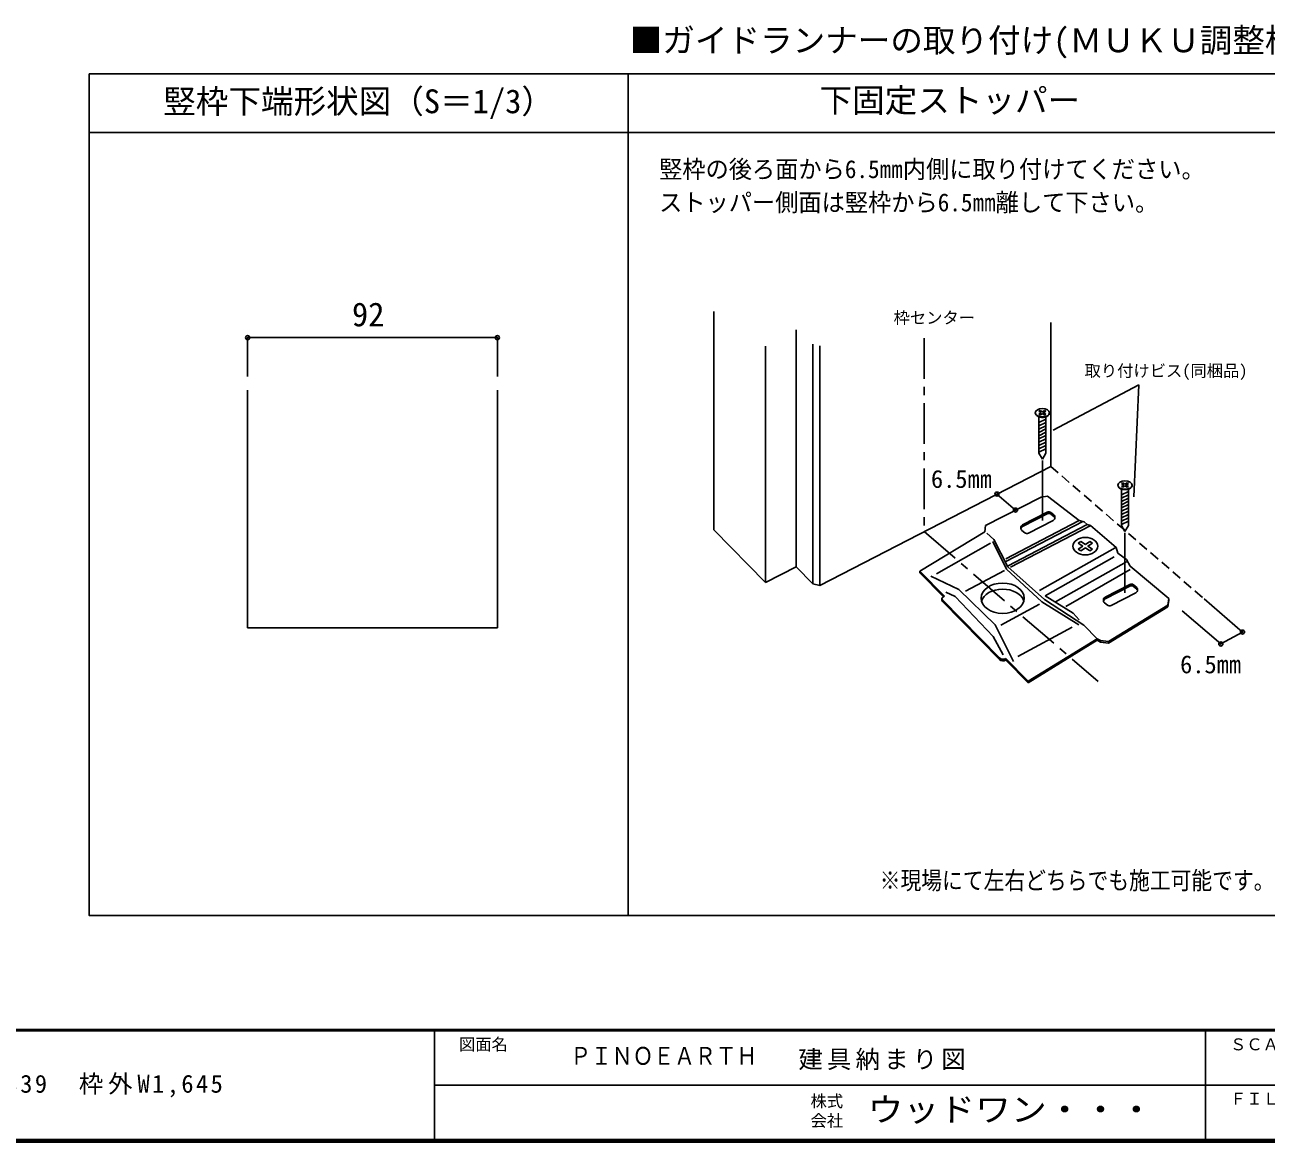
# Model space of a CAD drawing. Units: millimetres, scale not verified, with parts at other scales. Extents: x -973 to 977, y -718 to 696.
# Drawn here: x -250 to 512, y -701 to -15 of the extents above; entities that cross this region are included whole.
import ezdxf
from ezdxf.enums import TextEntityAlignment as Align

# ---------------------------------------------------------------- set-up
doc = ezdxf.new("R2010")
doc.units = ezdxf.units.MM
doc.header["$LTSCALE"] = 5
doc.header["$PDMODE"] = 32
doc.header["$PDSIZE"] = 2.5
doc.linetypes.add('CHAIN1', pattern=[8, 5, -1, 1, -1])
doc.linetypes.add('DASHED1', pattern=[1.8, 1.2, -0.6])
for name, color, linetype in [('0-B_寸法', 7, 'Continuous'), ('F-1_枠', 6, 'Continuous'), ('F-A_文字', 7, 'Continuous')]:
    doc.layers.add(name, color=color, linetype=linetype)
doc.styles.add('ＭＳ ゴシック', font='')
doc.styles.get('ＭＳ ゴシック').set_extended_font_data('MS Gothic')

msp = doc.modelspace()

# ---------------------------------------------------------------- linework, layer by layer
at = {"layer": '0-B_寸法', "color": 3}
for p, q in [((-210.347, -45.151), (120.598, -45.151)), ((120.598, -45.151), (910.198, -45.151)), ((120.598, -561.667), (120.598, -45.151)), ((-210.347, -81.151), (120.598, -81.151)), ((910.198, -81.151), (120.598, -81.151)), ((-113.072, -239.311), (-113.072, -385.192)), ((40.262, -239.311), (40.262, -385.192)), ((-113.072, -385.192), (40.262, -385.192))]:
    msp.add_line(p, q, dxfattribs=at)
at = {"layer": '0-B_寸法', "color": 2}
for p, q in [((173.191, -191.037), (173.191, -325.03)), ((379.902, -286.103), (379.902, -197.817)), ((223.733, -347.7), (223.733, -202.324)), ((204.898, -357.395), (204.898, -212.281)), ((238.112, -212.122), (238.112, -359.101)), ((238.112, -359.101), (379.911, -286.111)), ((204.898, -357.395), (173.191, -325.03)), ((204.898, -357.395), (223.733, -347.7)), ((238.112, -359.101), (233.933, -358.111))]:
    msp.add_line(p, q, dxfattribs=at)
at = {"layer": '0-B_寸法', "color": 4}
for p, q in [((-113.072, -207.054), (-113.072, -230.977)), ((381.441, -263.818), (434.072, -235.984)), ((430.853, -304.866), (434.072, -235.984)), ((346.905, -303.088), (358.299, -312.923)), ((497.645, -387.778), (474.058, -367.418)), ((484.305, -395.084), (460.661, -374.674)), ((484.305, -395.084), (497.645, -387.778))]:
    msp.add_line(p, q, dxfattribs=at)
at = {"layer": '0-B_寸法', "color": 4, "linetype": 'CHAIN1'}
for p, q in [((302.23, -207.344), (302.23, -326.095)), ((302.247, -326.076), (408.933, -418.169))]:
    msp.add_line(p, q, dxfattribs=at)
at = {"layer": '0-B_寸法'}
for p, q in [((373.388, -251.772), (372.606, -252.275)), ((372.606, -252.275), (373.997, -253.169)), ((373.997, -253.169), (372.606, -254.063)), ((372.606, -254.063), (373.388, -254.566)), ((372.611, -255.659), (372.611, -278.007)), ((376.948, -257.074), (372.611, -259.153)), ((373.388, -251.772), (374.779, -252.666)), ((374.779, -253.672), (373.388, -254.566)), ((376.17, -251.772), (374.779, -252.666)), ((374.779, -253.672), (376.17, -254.566)), ((376.17, -251.772), (376.953, -252.275)), ((376.953, -254.063), (376.17, -254.566)), ((376.948, -255.697), (376.948, -278.007)), ((376.948, -259.102), (372.611, -261.18)), ((376.948, -261.129), (372.611, -263.207)), ((376.948, -263.156), (372.611, -265.234)), ((376.948, -265.183), (372.611, -267.262)), ((376.948, -267.211), (372.611, -269.289)), ((376.948, -269.238), (372.611, -271.316)), ((376.948, -271.265), (372.611, -273.344)), ((376.948, -273.292), (372.611, -275.371)), ((376.948, -275.32), (372.611, -277.398)), ((372.611, -278.007), (374.779, -281.763)), ((376.948, -278.007), (374.779, -281.763)), ((374.779, -319.325), (374.779, -282.538)), ((424.101, -296.149), (423.318, -296.652)), ((423.318, -296.652), (424.709, -297.547)), ((424.101, -296.149), (425.492, -297.044)), ((426.883, -296.149), (425.492, -297.044)), ((426.883, -296.149), (427.665, -296.652)), ((373.965, -304.894), (377.843, -304.383)), ((377.843, -304.383), (397.353, -319.408)), ((424.709, -297.547), (423.318, -298.441)), ((423.318, -298.441), (424.101, -298.944)), ((423.323, -300.037), (423.323, -322.385)), ((427.66, -301.452), (423.323, -303.53)), ((427.66, -303.479), (423.323, -305.558)), ((425.492, -298.05), (424.101, -298.944)), ((425.492, -298.05), (426.883, -298.944)), ((427.665, -298.441), (426.883, -298.944)), ((427.66, -300.075), (427.66, -322.385)), ((373.145, -305.315), (339.827, -322.389)), ((373.145, -305.315), (373.965, -304.894)), ((427.66, -305.506), (423.323, -307.585)), ((427.66, -307.534), (423.323, -309.612)), ((427.66, -309.561), (423.323, -311.639)), ((427.66, -311.588), (423.323, -313.667)), ((399.547, -320.01), (352.299, -344.556)), ((396.962, -319.611), (352.368, -342.779)), ((377.775, -314.169), (362.568, -322.05)), ((377.775, -315.169), (362.568, -323.05)), ((381.43, -319.234), (366.222, -327.115)), ((377.775, -314.169), (377.775, -315.169)), ((378.187, -314.01), (378.187, -315.01)), ((378.429, -313.962), (378.429, -314.962)), ((378.696, -313.945), (378.696, -314.945)), ((378.988, -313.966), (378.988, -314.966)), ((379.259, -314.025), (379.259, -315.025)), ((379.977, -314.409), (379.977, -315.409)), ((379.977, -314.409), (381.791, -315.922)), ((379.977, -315.409), (381.791, -316.922)), ((397.353, -319.408), (400.454, -320.162)), ((427.66, -313.616), (423.323, -315.694)), ((427.66, -315.643), (423.323, -317.721)), ((427.66, -317.67), (423.323, -319.748)), ((427.66, -319.697), (423.323, -321.776)), ((339.466, -326.317), (299.538, -350.445)), ((339.827, -322.389), (339.466, -326.317)), ((340.77, -327.087), (345.039, -330.968)), ((401.865, -322.047), (353.769, -347.034)), ((404.088, -322.599), (355.17, -348.013)), ((361.66, -323.015), (361.66, -324.015)), ((361.86, -322.664), (361.86, -323.664)), ((364.021, -326.875), (362.207, -325.361)), ((362.568, -322.05), (362.568, -323.05)), ((400.454, -320.162), (402.211, -321.867)), ((402.211, -321.867), (404.392, -322.312)), ((404.392, -322.312), (420.021, -335.805)), ((423.323, -322.385), (425.492, -326.141)), ((427.66, -322.385), (425.492, -326.141)), ((425.492, -363.703), (425.492, -326.916)), ((342.915, -333.192), (309.793, -352.083)), ((352.7, -349.101), (344.437, -332.234)), ((345.039, -330.968), (353.648, -347.682)), ((398.394, -332.261), (396.829, -333.267)), ((396.829, -333.267), (399.611, -335.056)), ((399.611, -335.056), (396.829, -336.844)), ((398.394, -332.261), (401.176, -334.049)), ((403.958, -332.261), (401.176, -334.049)), ((403.958, -332.261), (405.523, -333.267)), ((373.088, -362.275), (419.371, -336.171)), ((418.75, -341.634), (376.437, -365.498)), ((396.829, -336.844), (398.394, -337.85)), ((401.176, -336.062), (398.394, -337.85)), ((401.176, -336.062), (403.958, -337.85)), ((405.523, -336.844), (403.958, -337.85)), ((420.021, -335.805), (421.163, -339.419)), ((421.163, -339.419), (426.388, -343.28)), ((299.538, -351.445), (299.538, -350.445)), ((299.538, -350.445), (314.615, -365.76)), ((351.524, -349.905), (327.678, -362.731)), ((374.448, -369.288), (352.7, -349.101)), ((353.648, -347.682), (376.107, -367.857)), ((426.512, -344.688), (382.819, -369.195)), ((428.708, -349.38), (389.15, -372.112)), ((426.388, -343.28), (428.708, -347.336)), ((428.708, -347.336), (452.386, -367.185)), ((299.538, -351.445), (314.001, -366.137)), ((306.359, -353.535), (323.482, -361.676)), ((321.198, -365.963), (315.441, -363.214)), ((323.482, -361.676), (345.889, -383.264)), ((376.437, -365.498), (393.607, -376.143)), ((428.488, -358.547), (413.28, -366.428)), ((428.488, -359.547), (413.28, -367.428)), ((432.142, -363.611), (416.935, -371.492)), ((428.488, -358.547), (428.488, -359.547)), ((428.899, -358.388), (428.899, -359.388)), ((429.141, -358.34), (429.141, -359.34)), ((429.408, -358.322), (429.408, -359.322)), ((429.7, -358.344), (429.7, -359.344)), ((429.971, -358.403), (429.971, -359.403)), ((430.689, -358.787), (430.689, -359.787)), ((430.689, -358.787), (432.503, -360.3)), ((430.689, -359.787), (432.503, -361.3)), ((313.145, -367.223), (313.145, -368.223)), ((313.261, -367.692), (313.261, -368.692)), ((313.421, -367.913), (313.421, -368.913)), ((313.432, -367.924), (348.539, -403.586)), ((313.432, -368.924), (348.539, -404.586)), ((313.621, -366.371), (314.615, -365.76)), ((313.674, -368.17), (313.674, -369.17)), ((344.545, -390.502), (321.198, -365.963)), ((373.086, -370.627), (349.24, -383.455)), ((397.087, -383.329), (374.448, -369.288)), ((376.107, -367.857), (400.325, -383.618)), ((412.372, -367.393), (412.372, -368.393)), ((412.572, -367.042), (412.572, -368.042)), ((414.733, -371.252), (412.919, -369.739)), ((413.28, -366.428), (413.28, -367.428)), ((451.859, -371.273), (415.301, -393.654)), ((415.301, -394.654), (451.859, -372.273)), ((452.386, -367.185), (451.859, -371.273)), ((452.386, -368.185), (451.859, -372.273)), ((451.859, -372.273), (451.859, -371.273)), ((452.386, -367.185), (452.386, -368.185)), ((393.607, -376.143), (397.364, -380.342)), ((356.984, -405.922), (345.889, -383.264)), ((392.996, -384.846), (359.641, -402.79)), ((400.325, -383.618), (408.366, -391.845)), ((350.759, -401.692), (344.545, -390.502)), ((408.366, -392.845), (365.971, -418.926)), ((408.366, -391.845), (365.972, -417.928)), ((408.366, -391.845), (408.366, -392.845)), ((410.415, -392.93), (408.366, -391.845)), ((410.415, -393.93), (408.366, -392.845)), ((410.415, -392.93), (410.415, -393.93)), ((415.301, -393.654), (410.415, -392.93)), ((415.301, -394.654), (410.415, -393.93)), ((415.301, -393.654), (415.301, -394.654)), ((348.539, -403.586), (348.539, -404.586)), ((349.073, -404.016), (349.073, -405.016)), ((349.6, -404.281), (349.6, -405.281)), ((350.214, -404.445), (350.214, -405.445)), ((350.909, -404.472), (350.909, -405.472)), ((351.542, -404.353), (351.542, -405.353)), ((352.278, -404.018), (352.278, -405.018)), ((352.278, -404.018), (365.972, -417.928)), ((352.278, -405.018), (365.97, -418.926)), ((365.972, -417.928), (365.971, -418.926))]:
    msp.add_line(p, q, dxfattribs=at)
at = {"layer": '0-B_寸法', "linetype": 'DASHED1'}
msp.add_line((379.902, -286.103), (474.019, -367.346), dxfattribs=at)
at = {"layer": '0-B_寸法', "color": 3}
msp.add_lwpolyline([(-210.347, -45.151), (-210.347, -561.667), (910.198, -561.667)], dxfattribs=at)
at = {"layer": '0-B_寸法', "color": 4}
msp.add_lwpolyline([(-113.072, -207.054), (40.262, -207.054), (40.262, -230.977)], dxfattribs=at)
at = {"layer": '0-B_寸法', "color": 2}
msp.add_lwpolyline([(233.933, -211.077), (233.933, -358.111), (223.733, -347.7)], dxfattribs=at)
at = {"layer": '0-B_寸法'}
for points in [[(376.953, -252.275), (375.562, -253.169), (376.953, -254.063)], [(427.665, -296.652), (426.274, -297.547), (427.665, -298.441)], [(405.523, -333.267), (402.741, -335.056), (405.523, -336.844)]]:
    msp.add_lwpolyline(points, dxfattribs=at)
for centre, radius, start, end in [((378.696, -315.945), 2, 50.15987, 117.39493), ((378.696, -316.945), 2, 50.15987, 117.39493), ((380.51, -317.458), 2, 297.39493, 50.15987), ((380.51, -318.458), 2, 20.7554, 50.15987), ((363.488, -323.826), 2, 117.39493, 230.15987), ((363.488, -324.826), 2, 117.39493, 165.52249), ((365.302, -325.339), 2, 230.15987, 297.39493), ((429.408, -360.322), 2, 50.15987, 117.39493), ((429.408, -361.322), 2, 50.15987, 117.39493), ((431.222, -361.836), 2, 297.39493, 50.15987), ((431.222, -362.836), 2, 20.7554, 50.15987), ((314.145, -367.223), 1, 121.6015, 224.55109), ((314.145, -368.223), 1, 180, 224.55109), ((414.201, -368.203), 2, 117.39493, 230.15987), ((414.201, -369.203), 2, 117.39493, 165.52249), ((416.014, -369.717), 2, 230.15987, 297.39493), ((350.677, -401.481), 3, 224.55109, 302.26296), ((350.677, -402.481), 3, 224.55109, 302.26296)]:
    msp.add_arc(centre, radius, start, end, dxfattribs=at)
for centre, major_axis, ratio in [((374.779, -253.169), (4.359, 0), 0.6), ((425.492, -297.547), (4.359, 0), 0.6), ((401.176, -335.056), (7.619, 0), 0.7), ((350.416, -367.008), (13.283, 0), 0.7)]:
    msp.add_ellipse(centre, major_axis=major_axis, ratio=ratio, dxfattribs=at)
for centre, major_axis, ratio, start_param, end_param in [((374.834, -253.41), (4.359, 0), 0.6, 3.2305959, 6.4650604), ((425.546, -297.787), (4.359, 0), 0.6, 3.2305959, 6.4650604), ((350.468, -370.728), (13.283, 0), 0.7, 0.2111187, 2.9497865)]:
    msp.add_ellipse(centre, major_axis=major_axis, ratio=ratio, start_param=start_param, end_param=end_param, dxfattribs=at)
for p in [(-113.072, -207.054), (40.262, -207.054)]:
    msp.add_point(p, dxfattribs=at)
at = {"layer": '0-B_寸法', "color": 4}
for p in [(346.905, -303.088), (358.299, -312.923), (497.645, -387.778), (484.305, -395.084)]:
    msp.add_point(p, dxfattribs=at)
at = {"layer": 'F-1_枠'}
for p, q in [((976.653, -631.667), (-973.347, -631.667)), ((976.653, -632.5), (-973.347, -632.5)), ((1.653, -632.5), (1.653, -699.167)), ((474.986, -632.5), (474.986, -699.167)), ((1.653, -665.833), (974.986, -665.834)), ((976.653, -699.167), (-973.347, -699.167)), ((976.653, -700), (-973.347, -700)), ((976.653, -700.833), (-973.347, -700.833))]:
    msp.add_line(p, q, dxfattribs=at)

# ---------------------------------------------------------------- texts
at = {"layer": '0-B_寸法', "style": 'ＭＳ ゴシック'}
for s, height, p in [('■ガイドランナーの取り付け(ＭＵＫＵ調整枠)', 14.66, (121.485, -36.312)), ('竪枠下端形状図（S＝1/3）', 14.66, (-164.874, -73.777)), ('下固定ストッパー', 14.66, (237.998, -73.151)), ('92', 14.66, (-49.021, -204.554)), ('枠センター', 7.331, (283.475, -200.732)), ('取り付けビス(同梱品)', 7.331, (400.678, -233.259)), ('6.5㎜', 11, (306.382, -302.597)), ('6.5㎜', 11, (459.326, -416.376))]:
    msp.add_text(s, height=height, dxfattribs=at).set_placement(p, align=Align.BOTTOM_LEFT)
for s, width, p in [('竪枠の後ろ面から6.5㎜内側に取り付けてください。', 0.95, (139.507, -112.478)), ('ストッパー側面は竪枠から6.5㎜離して下さい。', 0.95, (139.507, -132.878)), ('※現場にて左右どちらでも施工可能です。', 0.85, (274.932, -548.989))]:
    msp.add_text(s, height=11, dxfattribs=dict(at, width=width)).set_placement(p, align=Align.BOTTOM_LEFT)
at = {"layer": 'F-A_文字', "style": 'ＭＳ ゴシック'}
for s, p in [('図面名', (16.653, -646.667)), ('ＳＣＡＬＥ', (489.986, -646.667)), ('ＦＩＬＥ', (489.986, -680)), ('株式', (232.486, -681.5)), ('会社', (232.486, -693.5))]:
    msp.add_text(s, height=7.331, dxfattribs=at).set_placement(p, align=Align.BOTTOM_LEFT)
for s, height, width, p in [('ＰＩＮＯＥＡＲＴＨ', 11, 0.85, (84.986, -656.667)), ('ウッドワン・・・', 14.66, 1.1, (267.486, -692.5))]:
    msp.add_text(s, height=height, dxfattribs=dict(at, width=width)).set_placement(p, align=Align.BOTTOM_LEFT)
at = {"layer": 'F-A_文字', "char_height": 11, "attachment_point": 7, "style": 'ＭＳ ゴシック'}
for s, insert in [('\\T1.17;建具納まり図', (224.986, -656.667)), ('\\T1.2;ピノアース\u3000クローゼットドア\\~\\~調整枠\u3000３方枠下レール無し\u3000枠外H2,339\u3000枠外W1,645', (-846.68, -673.333))]:
    msp.add_mtext(s, dxfattribs=dict(at, insert=insert))

doc.saveas('drawing.dxf')
